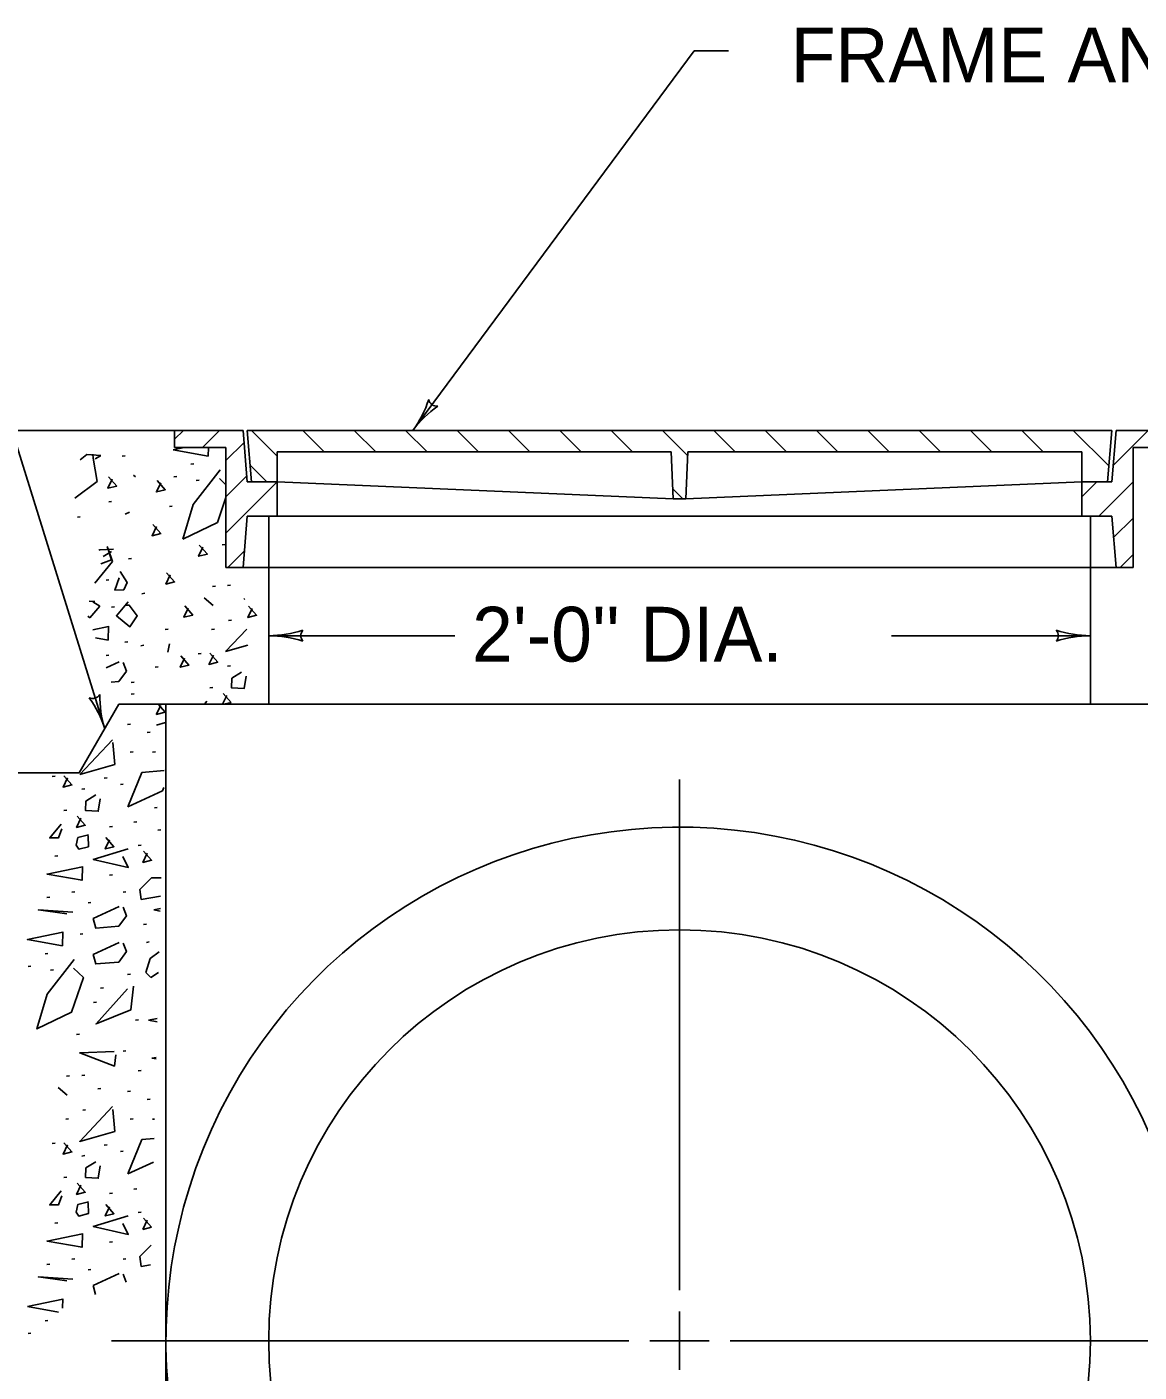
# Model space of a CAD drawing. Extents: x 1007 to 1035.5, y 1000.5 to 1021.5.
# Drawn here: x 1009.605 to 1013.666, y 1005.475 to 1010.386 of the extents above; entities that cross this region are included whole.
import ezdxf

# ---------------------------------------------------------------- set-up
doc = ezdxf.new("R2010")
doc.units = 0
doc.layers.add('Level 1', color=7, linetype='Continuous')

msp = doc.modelspace()

# ---------------------------------------------------------------- linework, layer by layer
at = {"layer": 'Level 1'}
for p, q in [((1012.0413, 1010.2989), (1011.0143, 1008.9129)), ((1012.1663, 1010.2989), (1012.0413, 1010.2989)), ((1009.3147, 1009.6698), (1009.8893, 1007.8235)), ((1009.1128, 1008.9129), (1010.1441, 1008.9129)), ((1010.1441, 1008.8504), (1010.1441, 1008.9129)), ((1010.1763, 1008.9129), (1010.1441, 1008.8807)), ((1010.1441, 1008.9129), (1010.3941, 1008.9129)), ((1010.3088, 1008.9129), (1010.2463, 1008.8504)), ((1010.4098, 1008.7254), (1010.3941, 1008.9129)), ((1010.4097, 1008.9129), (1013.566, 1008.9129)), ((1010.4253, 1008.7254), (1010.4097, 1008.9129)), ((1010.4254, 1008.9129), (1010.5191, 1008.8193)), ((1010.6129, 1008.9129), (1010.6909, 1008.8348)), ((1010.8004, 1008.9129), (1010.8784, 1008.8348)), ((1010.9879, 1008.9129), (1011.0659, 1008.8348)), ((1011.1754, 1008.9129), (1011.2534, 1008.8348)), ((1011.3629, 1008.9129), (1011.4409, 1008.8348)), ((1011.5504, 1008.9129), (1011.6285, 1008.8348)), ((1011.738, 1008.9129), (1011.816, 1008.8348)), ((1011.9255, 1008.9129), (1012.0178, 1008.8204)), ((1012.113, 1008.9129), (1012.191, 1008.8348)), ((1012.3005, 1008.9129), (1012.3785, 1008.8348)), ((1012.488, 1008.9129), (1012.566, 1008.8348)), ((1012.6755, 1008.9129), (1012.7535, 1008.8348)), ((1012.863, 1008.9129), (1012.941, 1008.8348)), ((1013.0505, 1008.9129), (1013.1285, 1008.8348)), ((1013.238, 1008.9129), (1013.316, 1008.8348)), ((1013.4255, 1008.9129), (1013.5551, 1008.783)), ((1013.5503, 1008.7254), (1013.566, 1008.9129)), ((1013.566, 1008.7254), (1013.5817, 1008.9129)), ((1013.6992, 1008.9129), (1013.571, 1008.7848)), ((1013.5817, 1008.9129), (1013.8317, 1008.9129)), ((1010.3316, 1008.8504), (1010.1441, 1008.8504)), ((1010.3978, 1008.8693), (1010.3316, 1008.8032)), ((1010.3316, 1008.8504), (1010.3316, 1008.4129)), ((1013.8317, 1008.8504), (1013.6442, 1008.8504)), ((1013.6442, 1008.8504), (1013.6442, 1008.4129)), ((1010.5191, 1008.8348), (1010.5191, 1008.7254)), ((1010.5191, 1008.8348), (1011.9573, 1008.8348)), ((1011.9573, 1008.8348), (1011.9645, 1008.6629)), ((1012.0185, 1008.8348), (1012.0113, 1008.6629)), ((1012.0185, 1008.8348), (1013.4566, 1008.8348)), ((1013.4566, 1008.7254), (1013.4566, 1008.8348)), ((1010.408, 1008.7468), (1010.3316, 1008.6704)), ((1010.4203, 1008.786), (1010.4807, 1008.7254)), ((1010.5191, 1008.7254), (1010.3316, 1008.5379)), ((1010.5191, 1008.7254), (1010.4098, 1008.7254)), ((1010.5191, 1008.7254), (1010.5191, 1008.6004)), ((1010.5191, 1008.7254), (1011.9645, 1008.6629)), ((1011.963, 1008.6998), (1012.0001, 1008.6629)), ((1012.0113, 1008.6629), (1013.4566, 1008.7254)), ((1013.566, 1008.7254), (1013.4566, 1008.7254)), ((1013.4567, 1008.7254), (1013.4567, 1008.6004)), ((1013.5117, 1008.7254), (1013.4567, 1008.6704)), ((1013.6442, 1008.7254), (1013.5192, 1008.6004)), ((1011.9645, 1008.6629), (1012.0113, 1008.6629)), ((1010.4098, 1008.6004), (1010.3941, 1008.4129)), ((1013.566, 1008.6004), (1010.4098, 1008.6004)), ((1010.4878, 1008.6004), (1010.4878, 1007.9129)), ((1013.4878, 1008.6004), (1013.4878, 1007.9129)), ((1013.5817, 1008.4129), (1013.566, 1008.6004)), ((1013.6442, 1008.5929), (1013.5727, 1008.5214)), ((1010.3991, 1008.4729), (1010.3391, 1008.4129)), ((1013.6442, 1008.4602), (1013.5969, 1008.4129)), ((1010.3941, 1008.4129), (1010.3316, 1008.4129)), ((1013.5817, 1008.4129), (1010.3941, 1008.4129)), ((1013.6442, 1008.4129), (1013.5817, 1008.4129)), ((1011.1673, 1008.1635), (1010.4878, 1008.1635)), ((1013.4878, 1008.1635), (1012.7619, 1008.1635)), ((1009.7964, 1007.6629), (1009.9409, 1007.9129)), ((1009.9409, 1007.9129), (1010.1128, 1007.9129)), ((1010.1128, 1007.9129), (1010.1128, 1004.1412)), ((1010.1128, 1007.9129), (1010.6128, 1007.9129)), ((1010.6128, 1007.9129), (1013.3628, 1007.9129)), ((1013.3628, 1007.9129), (1013.8628, 1007.9129)), ((1009.4238, 1007.6629), (1009.7964, 1007.6629)), ((1011.9878, 1007.6387), (1011.9878, 1005.7741)), ((1011.9878, 1005.6957), (1011.9878, 1005.4825)), ((1009.9139, 1005.5895), (1011.8033, 1005.5895)), ((1011.8798, 1005.5895), (1011.9878, 1005.5895)), ((1011.9878, 1005.5895), (1012.096, 1005.5895)), ((1012.1724, 1005.5895), (1013.9968, 1005.5895))]:
    msp.add_line(p, q, dxfattribs=at)
for points in [[(1010.1795, 1008.8504), (1010.1393, 1008.8421)], [(1010.1393, 1008.8421), (1010.2673, 1008.8194)], [(1010.2673, 1008.8194), (1010.2681, 1008.8504)], [(1009.8239, 1008.825), (1009.7994, 1008.8052)], [(1009.8746, 1008.821), (1009.8239, 1008.825)], [(1009.8466, 1008.8117), (1009.8453, 1008.8263)], [(1009.8613, 1008.7263), (1009.8466, 1008.8117)], [(1009.8546, 1008.809), (1009.8733, 1008.8197)], [(1009.9635, 1008.8201), (1009.9528, 1008.8188)], [(1010.0013, 1008.7437), (1009.9946, 1008.749)], [(1010.1523, 1008.7448), (1010.1417, 1008.7435)], [(1010.2145, 1008.7906), (1010.2038, 1008.7893)], [(1010.3103, 1008.769), (1010.2117, 1008.6423)], [(1009.7805, 1008.6651), (1009.8613, 1008.7263)], [(1009.9168, 1008.7349), (1009.9008, 1008.7016), (1009.9328, 1008.7096), (1009.9035, 1008.7429)], [(1010.094, 1008.7217), (1010.078, 1008.6883), (1010.11, 1008.6963), (1010.0807, 1008.7297)], [(1010.2342, 1008.7318), (1010.2235, 1008.7304)], [(1010.3316, 1008.7148), (1010.3077, 1008.737)], [(1009.9144, 1008.6532), (1009.9038, 1008.6518)], [(1010.301, 1008.5769), (1010.3316, 1008.6678)], [(1009.7998, 1008.5975), (1009.7892, 1008.5962)], [(1009.9799, 1008.6143), (1009.9639, 1008.6076)], [(1010.136, 1008.6368), (1010.1253, 1008.6355)], [(1010.2117, 1008.6423), (1010.1743, 1008.5156)], [(1010.0778, 1008.5616), (1010.0618, 1008.5283), (1010.0938, 1008.5363), (1010.0644, 1008.5696)], [(1010.1743, 1008.5156), (1010.301, 1008.5769)], [(1009.8719, 1008.4774), (1009.8681, 1008.4758)], [(1009.9213, 1008.4788), (1009.8719, 1008.4774)], [(1009.9133, 1008.4708), (1009.883, 1008.452)], [(1009.9133, 1008.4401), (1009.8986, 1008.4894)], [(1009.9173, 1008.4348), (1009.9013, 1008.4801)], [(1010.2478, 1008.4865), (1010.2318, 1008.4532), (1010.2638, 1008.4612), (1010.2344, 1008.4945)], [(1010.3291, 1008.4961), (1010.3184, 1008.4948)], [(1009.8526, 1008.3549), (1009.9173, 1008.4348)], [(1009.8748, 1008.4257), (1009.9133, 1008.4401)], [(1009.9864, 1008.4457), (1009.9758, 1008.4443)], [(1010.3316, 1008.4281), (1010.3303, 1008.4281)], [(1010.3303, 1008.4281), (1010.3316, 1008.4276)], [(1009.9046, 1008.3672), (1009.8939, 1008.3658)], [(1009.9413, 1008.3748), (1009.9266, 1008.3294), (1009.9586, 1008.3308), (1009.9706, 1008.3574), (1009.9453, 1008.3974)], [(1010.1283, 1008.3853), (1010.1123, 1008.3519), (1010.1443, 1008.3599), (1010.115, 1008.3933)], [(1010.0355, 1008.3181), (1010.0248, 1008.3168)], [(1010.285, 1008.2734), (1010.2517, 1008.3014)], [(1010.2931, 1008.3443), (1010.2824, 1008.3429)], [(1010.3488, 1008.3475), (1010.338, 1008.3462)], [(1009.8533, 1008.2881), (1009.8321, 1008.2891)], [(1009.8346, 1008.2281), (1009.8719, 1008.2708)], [(1009.8719, 1008.2708), (1009.8453, 1008.2868)], [(1009.9243, 1008.269), (1009.9136, 1008.2677)], [(1009.9746, 1008.2868), (1009.9319, 1008.2361), (1009.9813, 1008.1961), (1010.0079, 1008.2361), (1009.9786, 1008.2748), (1009.9639, 1008.2748)], [(1010.1944, 1008.264), (1010.1784, 1008.2307), (1010.2104, 1008.2387), (1010.1811, 1008.272)], [(1010.4013, 1008.2977), (1010.3969, 1008.2971)], [(1010.4278, 1008.2632), (1010.4118, 1008.2298), (1010.4438, 1008.2378), (1010.4144, 1008.2712)], [(1009.828, 1008.2342), (1009.8346, 1008.2281)], [(1010.352, 1008.2199), (1010.3413, 1008.2186)], [(1009.903, 1008.1966), (1009.8453, 1008.1848)], [(1009.8557, 1008.1554), (1009.9017, 1008.1473)], [(1009.9017, 1008.1473), (1009.903, 1008.1979)], [(1010.1206, 1008.1872), (1010.1099, 1008.1858)], [(1010.2898, 1008.1872), (1010.2792, 1008.1858)], [(1010.4082, 1008.1876), (1010.3303, 1008.1053)], [(1009.9733, 1008.1413), (1009.9627, 1008.14)], [(1010.0323, 1008.1283), (1010.0215, 1008.1269)], [(1010.12, 1008.1027), (1010.1253, 1008.1334)], [(1010.3303, 1008.1053), (1010.4118, 1008.1283)], [(1009.9046, 1008.0923), (1009.8939, 1008.0909)], [(1009.9418, 1008.0677), (1009.8943, 1008.0456)], [(1009.9685, 1008.0343), (1009.9565, 1008.065)], [(1010.1808, 1008.0813), (1010.1648, 1008.048), (1010.1968, 1008.056), (1010.1675, 1008.0893)], [(1010.2408, 1008.0988), (1010.2301, 1008.0975)], [(1010.2858, 1008.0922), (1010.2698, 1008.0588), (1010.3018, 1008.0668), (1010.2724, 1008.1002)], [(1009.9405, 1007.9957), (1009.9685, 1008.0343)], [(1010.0846, 1008.0498), (1010.0739, 1008.0484)], [(1010.3488, 1008.053), (1010.338, 1008.0517)], [(1010.389, 1008.0307), (1010.353, 1008.008), (1010.3517, 1007.9733), (1010.3983, 1007.9707), (1010.405, 1008.016)], [(1009.9127, 1007.9935), (1009.9405, 1007.9957)], [(1009.9963, 1007.9941), (1009.9855, 1007.9928)], [(1010.2833, 1007.9744), (1010.2726, 1007.9731)], [(1009.9963, 1007.9516), (1009.9855, 1007.9503)], [(1010.0935, 1007.909), (1010.0775, 1007.8757)], [(1010.1095, 1007.8837), (1010.0838, 1007.9129)], [(1010.2623, 1007.924), (1010.2533, 1007.9129)], [(1010.3348, 1007.9449), (1010.3194, 1007.9129)], [(1010.3508, 1007.9196), (1010.3215, 1007.9529)], [(1010.3242, 1007.9129), (1010.3508, 1007.9196)], [(1010.0775, 1007.8757), (1010.1095, 1007.8837)], [(1009.983, 1007.8403), (1009.9723, 1007.839)], [(1010.055, 1007.8109), (1010.0443, 1007.8096)], [(1010.111, 1007.847), (1010.0778, 1007.8372)], [(1010.0778, 1007.8372), (1010.1109, 1007.8463)], [(1009.9178, 1007.7838), (1009.7978, 1007.6571)], [(1009.9258, 1007.6932), (1009.9191, 1007.7732)], [(1009.9928, 1007.7389), (1009.9822, 1007.7376)], [(1010.0747, 1007.7389), (1010.064, 1007.7376)], [(1009.7978, 1007.6571), (1009.9258, 1007.6932)], [(1010.0244, 1007.6638), (1009.9738, 1007.5384)], [(1010.1061, 1007.6707), (1010.0244, 1007.6638)], [(1009.7082, 1007.6506), (1009.6975, 1007.6493)], [(1009.7532, 1007.6439), (1009.7372, 1007.6106), (1009.7692, 1007.6186), (1009.7398, 1007.6519)], [(1009.8979, 1007.644), (1009.8873, 1007.6427)], [(1009.9568, 1007.6211), (1009.9462, 1007.6198)], [(1009.8162, 1007.6048), (1009.8054, 1007.6034)], [(1009.8564, 1007.5824), (1009.8204, 1007.5598), (1009.8191, 1007.5251), (1009.8658, 1007.5224), (1009.8724, 1007.5678)], [(1009.9738, 1007.5384), (1010.1005, 1007.5971)], [(1010.1005, 1007.5971), (1010.1044, 1007.6093)], [(1009.7507, 1007.5262), (1009.74, 1007.5248)], [(1010.0812, 1007.536), (1010.0705, 1007.5347)], [(1009.7298, 1007.4758), (1009.6884, 1007.4251), (1009.7204, 1007.4251), (1009.7324, 1007.4584)], [(1009.8023, 1007.4967), (1009.7863, 1007.4633), (1009.8183, 1007.4713), (1009.7889, 1007.5047)], [(1009.9176, 1007.4673), (1009.9069, 1007.466)], [(1010.0059, 1007.4837), (1009.9953, 1007.4823)], [(1009.8298, 1007.4358), (1009.7911, 1007.4264), (1009.7844, 1007.3984), (1009.7951, 1007.3838), (1009.8298, 1007.3931), (1009.8284, 1007.4331)], [(1009.9069, 1007.4181), (1009.8909, 1007.3848), (1009.9229, 1007.3928), (1009.8936, 1007.4261)], [(1010.0943, 1007.4542), (1010.0836, 1007.4528)], [(1009.9751, 1007.3851), (1009.8471, 1007.3464), (1009.9751, 1007.3171), (1009.9551, 1007.3571)], [(1010.0223, 1007.3986), (1010.0116, 1007.3973)], [(1010.0444, 1007.369), (1010.0284, 1007.3357), (1010.0604, 1007.3437), (1010.0311, 1007.377)], [(1009.808, 1007.3197), (1009.6787, 1007.293), (1009.8067, 1007.2703), (1009.808, 1007.321)], [(1009.7179, 1007.3593), (1009.7073, 1007.358)], [(1009.9176, 1007.2906), (1009.9069, 1007.2893)], [(1010.0604, 1007.2798), (1010.0178, 1007.237)], [(1010.0953, 1007.2788), (1010.0604, 1007.2798)], [(1009.7802, 1007.2284), (1009.7694, 1007.2271)], [(1009.9667, 1007.2284), (1009.956, 1007.2271)], [(1010.0178, 1007.237), (1010.0218, 1007.1997)], [(1009.6885, 1007.2088), (1009.6778, 1007.2074)], [(1009.839, 1007.1892), (1009.8283, 1007.1878)], [(1009.9418, 1007.1743), (1009.8471, 1007.1303), (1009.8564, 1007.0957), (1009.9404, 1007.1023), (1009.9684, 1007.141), (1009.9564, 1007.1717)], [(1010.0218, 1007.1997), (1010.0934, 1007.212)], [(1009.7724, 1007.1543), (1009.647, 1007.1623), (1009.7511, 1007.1477)], [(1010.0923, 1007.167), (1010.0681, 1007.1621)], [(1010.0681, 1007.1621), (1010.0919, 1007.1578)], [(1009.7361, 1007.0808), (1009.6067, 1007.0541), (1009.7348, 1007.0314), (1009.7361, 1007.0822)], [(1009.8096, 1007.0746), (1009.7989, 1007.0733)], [(1010.0419, 1007.1106), (1010.0313, 1007.1093)], [(1009.9418, 1007.0435), (1009.8471, 1006.9994), (1009.8564, 1006.9648), (1009.9404, 1006.9714), (1009.9684, 1007.0101), (1009.9564, 1007.0408)], [(1010.0518, 1007.0452), (1010.0411, 1007.0438)], [(1009.7778, 1006.981), (1009.6791, 1006.8543), (1009.6417, 1006.7276), (1009.7684, 1006.7889), (1009.8111, 1006.9157), (1009.7751, 1006.949)], [(1009.6819, 1007.0026), (1009.6713, 1007.0013)], [(1010.0551, 1006.985), (1010.0391, 1006.9343)], [(1010.0878, 1007.0093), (1010.0551, 1006.985)], [(1009.6198, 1006.9568), (1009.6091, 1006.9555)], [(1009.7016, 1006.9438), (1009.6909, 1006.9424)], [(1009.983, 1006.9273), (1009.9723, 1006.926)], [(1010.0391, 1006.9343), (1010.0578, 1006.9157)], [(1010.0578, 1006.9157), (1010.0858, 1006.9334)], [(1009.9724, 1006.8743), (1009.8578, 1006.7463), (1009.9844, 1006.7969), (1009.9938, 1006.8837)], [(1009.8848, 1006.8783), (1009.8742, 1006.8769)], [(1009.8587, 1006.8259), (1009.848, 1006.8246)], [(1010.0125, 1006.7604), (1010.0018, 1006.7591)], [(1010.0812, 1006.7663), (1010.0484, 1006.7596)], [(1010.0484, 1006.7596), (1010.0808, 1006.7538)], [(1009.7965, 1006.7081), (1009.7858, 1006.7068)], [(1009.9231, 1006.6454), (1009.7978, 1006.6401), (1009.9244, 1006.5921), (1009.9298, 1006.6334)], [(1009.9667, 1006.6478), (1009.956, 1006.6465)], [(1010.0773, 1006.624), (1010.0616, 1006.6208)], [(1010.0616, 1006.6208), (1010.0771, 1006.6181)], [(1009.7605, 1006.5563), (1009.7498, 1006.5549)], [(1009.8162, 1006.5595), (1009.8054, 1006.5582)], [(1010.0223, 1006.5758), (1010.0116, 1006.5745)], [(1009.7524, 1006.4854), (1009.7191, 1006.5134)], [(1009.875, 1006.5104), (1009.8643, 1006.5091)], [(1009.983, 1006.5006), (1009.9723, 1006.4993)], [(1009.9178, 1006.4441), (1009.7978, 1006.3173), (1009.9258, 1006.3534), (1009.9191, 1006.4334)], [(1010.055, 1006.4712), (1010.0443, 1006.4698)], [(1009.7573, 1006.3992), (1009.7466, 1006.3978)], [(1009.8194, 1006.4319), (1009.8088, 1006.4306)], [(1009.9928, 1006.3992), (1009.9822, 1006.3978)], [(1010.071, 1006.3988), (1010.064, 1006.3978)], [(1009.7082, 1006.3108), (1009.6975, 1006.3095)], [(1009.7532, 1006.3042), (1009.7372, 1006.2708), (1009.7692, 1006.2788), (1009.7398, 1006.3122)], [(1009.8979, 1006.3043), (1009.8873, 1006.3029)], [(1010.0244, 1006.324), (1009.9738, 1006.1987)], [(1010.0691, 1006.3278), (1010.0244, 1006.324)], [(1009.8162, 1006.265), (1009.8054, 1006.2637)], [(1009.8564, 1006.2427), (1009.8204, 1006.22), (1009.8191, 1006.1853), (1009.8658, 1006.1827), (1009.8724, 1006.228)], [(1009.9568, 1006.2813), (1009.9462, 1006.28)], [(1009.9738, 1006.1987), (1010.0667, 1006.2418)], [(1009.7507, 1006.1864), (1009.74, 1006.1851)], [(1009.8023, 1006.1569), (1009.7863, 1006.1236), (1009.8183, 1006.1316), (1009.7889, 1006.1649)], [(1010.0059, 1006.1439), (1009.9953, 1006.1426)], [(1009.7298, 1006.136), (1009.6884, 1006.0853), (1009.7204, 1006.0853), (1009.7324, 1006.1187)], [(1009.8298, 1006.096), (1009.7911, 1006.0867), (1009.7844, 1006.0587), (1009.7951, 1006.044), (1009.8298, 1006.0533), (1009.8284, 1006.0933)], [(1009.9176, 1006.1276), (1009.9069, 1006.1263)], [(1009.9751, 1006.0453), (1009.8471, 1006.0067), (1009.9751, 1005.9773), (1009.9551, 1006.0173)], [(1009.9069, 1006.0783), (1009.8909, 1006.045), (1009.9229, 1006.053), (1009.8936, 1006.0863)], [(1010.0223, 1006.0588), (1010.0116, 1006.0575)], [(1009.7179, 1006.0196), (1009.7073, 1006.0183)], [(1010.0444, 1006.0293), (1010.0284, 1005.9959)], [(1010.0284, 1005.9959), (1010.0601, 1006.0039)], [(1010.0602, 1006.0043), (1010.0311, 1006.0373)], [(1009.808, 1005.9799), (1009.6787, 1005.9533), (1009.8067, 1005.9306), (1009.808, 1005.9813)], [(1009.9176, 1005.9508), (1009.9069, 1005.9495)], [(1010.0583, 1005.938), (1010.0178, 1005.8973)], [(1010.0178, 1005.8973), (1010.0218, 1005.8599)], [(1009.6885, 1005.869), (1009.6778, 1005.8677)], [(1009.7802, 1005.8887), (1009.7694, 1005.8873)], [(1009.839, 1005.8494), (1009.8283, 1005.8481)], [(1009.9667, 1005.8887), (1009.956, 1005.8873)], [(1010.0218, 1005.8599), (1010.0563, 1005.8659)], [(1009.7724, 1005.8146), (1009.647, 1005.8226), (1009.7511, 1005.8079)], [(1009.9418, 1005.8346), (1009.8471, 1005.7906)], [(1009.9678, 1005.8028), (1009.9564, 1005.8319)], [(1009.8471, 1005.7906), (1009.8559, 1005.7576)], [(1009.7361, 1005.7411), (1009.6067, 1005.7143)], [(1009.6067, 1005.7143), (1009.7207, 1005.6942)], [(1009.7352, 1005.7088), (1009.7361, 1005.7424)], [(1009.6819, 1005.6628), (1009.6713, 1005.6615)], [(1009.6198, 1005.6171), (1009.6091, 1005.6158)]]:
    msp.add_lwpolyline(points, dxfattribs=at)
msp.add_circle((1011.9878, 1005.5895), 1.5, dxfattribs=at)
for centre, radius, start, end in [((1010.7001, 1009.1457), 0.3909, 323.4622, 342.131), ((1011.3284, 1008.6802), 0.3909, 124.8094, 143.4561), ((1011.1028, 1009.0323), 0.0313, 192.2368, 274.3535), ((1010.7001, 1009.1457), 0.3909, 323.45, 323.4622), ((1010.4878, 1008.5544), 0.3909, 269.9878, 270), ((1010.4878, 1008.5544), 0.3909, 270, 288.6688), ((1010.4878, 1007.7726), 0.3909, 71.3472, 89.9939), ((1010.6365, 1008.1635), 0.0313, 138.7746, 220.8913), ((1013.3392, 1008.1635), 0.0313, 318.7746, 40.8913), ((1013.4878, 1007.7726), 0.3909, 90, 108.6688), ((1013.4878, 1008.5544), 0.3909, 251.3472, 269.9939), ((1013.4878, 1007.7726), 0.3909, 89.9878, 90), ((1009.8451, 1007.9655), 0.0313, 246.0616, 328.1783), ((1009.516, 1007.7073), 0.3909, 17.287, 35.9558), ((1010.2625, 1007.9397), 0.3909, 178.6342, 197.2809), ((1009.516, 1007.7073), 0.3909, 17.2748, 17.287), ((1011.9878, 1005.5895), 1.875, 304.8224, 232.1468)]:
    msp.add_arc(centre, radius, start, end, dxfattribs=at)

# ---------------------------------------------------------------- texts
for s, p in [('FRAME AND LID  2', (1012.3938, 1010.1832)), ("2'-0'' DIA.", (1011.2305, 1008.0689))]:
    msp.add_text(s, height=0.2, dxfattribs=at).set_placement(p)

doc.saveas('drawing.dxf')
